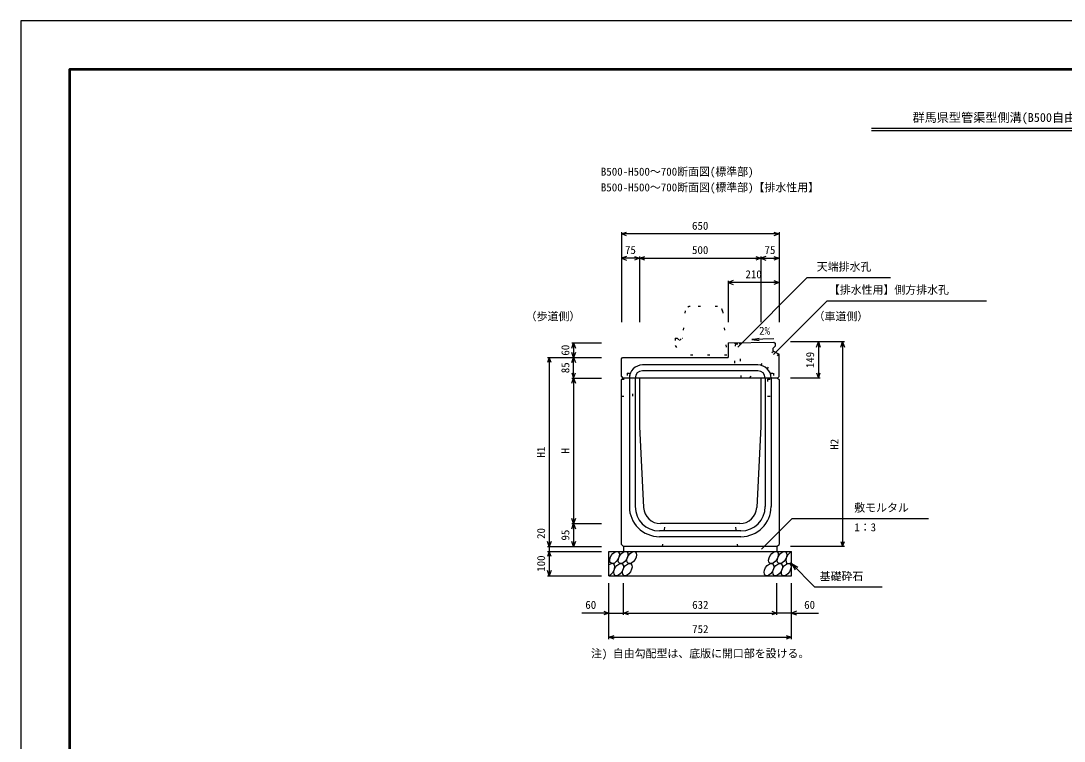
# Model space of a CAD drawing. Units: millimetres, scale not verified. Extents: x -12600 to 12600, y -5940 to 5940.
# Drawn here: x -12600 to -8300, y -2970 to 0 of the extents above; entities that cross this region are included whole.
import ezdxf
from ezdxf.enums import TextEntityAlignment as Align

# ---------------------------------------------------------------- set-up
doc = ezdxf.new("R2010")
doc.units = ezdxf.units.MM
doc.header["$LTSCALE"] = 40
doc.linetypes.add('DOTTED', pattern=[1.75, 0.25, -1.5])
for name, color, linetype, lineweight in [('0-0_DIM', 7, 'Continuous', 25), ('0-1_Defpoints', 5, 'Continuous', 25), ('0-2_HATCH', 6, 'Continuous', 25), ('0-5_OUTLINE', 3, 'Continuous', 25), ('0-6_OUTLINE2', 4, 'DOTTED', 25), ('0-7_TXT', 7, 'Continuous', 25), ('0-8_WAKU', 3, 'Continuous', 25)]:
    doc.layers.add(name, color=color, linetype=linetype, lineweight=lineweight)
doc.styles.add('ＭＳ ゴシック', font='')
doc.styles.get('ＭＳ ゴシック').set_extended_font_data('MS Gothic')

msp = doc.modelspace()

# ---------------------------------------------------------------- linework, layer by layer
at = {"layer": '0-0_DIM'}
for p, q in [((-10125, -871.3), (-10125, -1242.94)), ((-9475, -878.8), (-10125, -878.8)), ((-9475, -871.3), (-9475, -1242.94)), ((-10050, -978.8), (-10125, -978.8)), ((-10050, -971.3), (-10050, -1242.94)), ((-10050, -978.8), (-9550, -978.8)), ((-9550, -971.3), (-9550, -1242.94)), ((-9550, -978.8), (-9475, -978.8)), ((-9685, -1071.3), (-9685, -1242.94)), ((-9645.1, -1345.41), (-9358.47, -1058.78)), ((-9358.47, -1058.78), (-9015.36, -1058.78)), ((-9475, -1078.8), (-9685, -1078.8)), ((-9498.17, -1376.24), (-9276.03, -1154.1)), ((-9276.03, -1154.1), (-8620.13, -1154.1)), ((-10329.5, -1327.94), (-10207, -1327.94)), ((-10322, -1327.94), (-10322, -1387.94)), ((-9205.5, -1323.94), (-9428, -1323.94)), ((-9313, -1323.94), (-9313, -1472.94)), ((-9213, -1323.94), (-9213, -2167.94)), ((-10429.5, -1387.94), (-10207, -1387.94)), ((-10422, -1387.94), (-10422, -2167.94)), ((-10322, -1472.94), (-10322, -1387.94)), ((-10329.5, -1472.94), (-10207, -1472.94)), ((-10322, -1472.94), (-10322, -2072.94)), ((-9305.5, -1472.94), (-9428, -1472.94)), ((-9546.89, -2178.75), (-9420.66, -2052.52)), ((-9420.66, -2052.52), (-8859.19, -2052.52)), ((-10329.5, -2072.94), (-10207, -2072.94)), ((-10322, -2072.94), (-10322, -2167.94)), ((-10429.5, -2167.94), (-10207, -2167.94)), ((-10429.5, -2187.94), (-10207, -2187.94)), ((-10422, -2167.94), (-10422, -2187.94)), ((-10422, -2187.94), (-10422, -2287.94)), ((-9205.5, -2167.94), (-9428, -2167.94)), ((-9424, -2237.94), (-9328.24, -2333.7)), ((-9424, -2237.94), (-9398.02, -2252.94)), ((-9424, -2237.94), (-9409, -2263.92)), ((-10429.5, -2287.94), (-10207, -2287.94)), ((-10176, -2549.31), (-10176, -2317.94)), ((-10116, -2449.31), (-10116, -2317.94)), ((-9484, -2449.31), (-9484, -2317.94)), ((-9424, -2549.31), (-9424, -2317.94)), ((-9328.24, -2333.7), (-9050.69, -2333.7)), ((-10176, -2441.81), (-10287.79, -2441.81)), ((-10176, -2441.81), (-10116, -2441.81)), ((-10116, -2441.81), (-9484, -2441.81)), ((-9424, -2441.81), (-9484, -2441.81)), ((-9424, -2441.81), (-9312.21, -2441.81)), ((-10176, -2541.81), (-9424, -2541.81))]:
    msp.add_line(p, q, dxfattribs=at)
for points in [[(-10103.86, -886.5), (-10125, -878.8), (-10103.86, -871.11)], [(-9496.14, -871.11), (-9475, -878.8), (-9496.14, -886.5)], [(-10103.86, -971.11), (-10125, -978.8), (-10103.86, -986.5)], [(-10071.14, -971.11), (-10050, -978.8), (-10071.14, -986.5)], [(-10028.86, -986.5), (-10050, -978.8), (-10028.86, -971.11)], [(-9571.14, -971.11), (-9550, -978.8), (-9571.14, -986.5)], [(-9528.86, -971.11), (-9550, -978.8), (-9528.86, -986.5)], [(-9496.14, -971.11), (-9475, -978.8), (-9496.14, -986.5)], [(-9663.86, -1071.11), (-9685, -1078.8), (-9663.86, -1086.5)], [(-9496.14, -1071.11), (-9475, -1078.8), (-9496.14, -1086.5)], [(-10329.7, -1349.09), (-10322, -1327.94), (-10314.3, -1349.09)], [(-9320.7, -1345.09), (-9313, -1323.94), (-9305.3, -1345.09)], [(-9220.7, -1345.09), (-9213, -1323.94), (-9205.3, -1345.09)], [(-10314.3, -1366.8), (-10322, -1387.94), (-10329.7, -1366.8)], [(-10414.3, -1409.09), (-10422, -1387.94), (-10429.7, -1409.09)], [(-10329.7, -1409.09), (-10322, -1387.94), (-10314.3, -1409.09)], [(-10329.7, -1451.8), (-10322, -1472.94), (-10314.3, -1451.8)], [(-9320.7, -1451.8), (-9313, -1472.94), (-9305.3, -1451.8)], [(-10329.7, -1494.09), (-10322, -1472.94), (-10314.3, -1494.09)], [(-10314.3, -2051.8), (-10322, -2072.94), (-10329.7, -2051.8)], [(-10329.7, -2094.09), (-10322, -2072.94), (-10314.3, -2094.09)], [(-10414.3, -2146.8), (-10422, -2167.94), (-10429.7, -2146.8)], [(-10314.3, -2146.8), (-10322, -2167.94), (-10329.7, -2146.8)], [(-9220.7, -2146.8), (-9213, -2167.94), (-9205.3, -2146.8)], [(-10414.3, -2209.09), (-10422, -2187.94), (-10429.7, -2209.09)], [(-10414.3, -2266.8), (-10422, -2287.94), (-10429.7, -2266.8)], [(-10197.14, -2434.11), (-10176, -2441.81), (-10197.14, -2449.5)], [(-10094.86, -2449.5), (-10116, -2441.81), (-10094.86, -2434.11)], [(-9505.14, -2434.11), (-9484, -2441.81), (-9505.14, -2449.5)], [(-9402.86, -2434.11), (-9424, -2441.81), (-9402.86, -2449.5)], [(-10154.86, -2549.5), (-10176, -2541.81), (-10154.86, -2534.11)], [(-9445.14, -2534.11), (-9424, -2541.81), (-9445.14, -2549.5)]]:
    msp.add_lwpolyline(points, dxfattribs=at)
at = {"layer": '0-1_Defpoints'}
msp.add_lwpolyline([(-12600, -5940), (-4200, -5940), (-4200, 0), (-12600, 0)], close=True, dxfattribs=at)
at = {"layer": '0-2_HATCH'}
for centre in [(-10153.11, -2212.94), (-10117.63, -2212.94), (-10082.16, -2212.94), (-9497.95, -2212.94), (-9462.48, -2212.94), (-10136.23, -2262.94), (-10100.75, -2262.94), (-9516.55, -2262.94), (-9481.07, -2262.94), (-9445.59, -2262.94)]:
    msp.add_ellipse(centre, major_axis=(14.54, 23.54), ratio=0.5792, dxfattribs=at)
for centre, start_param, end_param in [((-9427, -2212.94), 0.6666252, 4.1103269), ((-10171.7, -2262.94), 3.7419964, 7.318141)]:
    msp.add_ellipse(centre, major_axis=(14.54, 23.54), ratio=0.5792, start_param=start_param, end_param=end_param, dxfattribs=at)
at = {"layer": '0-5_OUTLINE', "linetype": 'DOTTED'}
for p, q in [((-9861.81, -1195.99), (-9873, -1307.94)), ((-9728.1, -1177.94), (-9841.9, -1177.94)), ((-9708.2, -1195.95), (-9690, -1377.94)), ((-9903, -1307.94), (-9903, -1337.94)), ((-9903, -1307.94), (-9895, -1307.94)), ((-9903, -1337.94), (-9880, -1377.94)), ((-9690, -1377.94), (-9880, -1377.94))]:
    msp.add_line(p, q, dxfattribs=at)
at = {"layer": '0-5_OUTLINE'}
for p, q in [((-9685, -1327.94), (-9496, -1324.34)), ((-9685, -1327.94), (-9685, -1387.94)), ((-9496, -1324.34), (-9491, -1329.25)), ((-9491, -1329.25), (-9491, -1340.94)), ((-9500, -1350.94), (-9491, -1340.94)), ((-9500, -1350.94), (-9500, -1360.94)), ((-9500, -1360.94), (-9475, -1373.94)), ((-10125, -1392.94), (-10120, -1387.94)), ((-10125, -1466.94), (-10125, -1392.94)), ((-10120, -1387.94), (-9685, -1387.94)), ((-10125, -1466.94), (-10119, -1472.94)), ((-9481, -1472.94), (-10119, -1472.94)), ((-10050, -1472.94), (-10050, -1672.94)), ((-10050, -1672.94), (-10033.33, -2006.44)), ((-9636.59, -2072.94), (-9963.41, -2072.94)), ((-10176, -2187.94), (-9424, -2187.94)), ((-10176, -2287.94), (-10176, -2187.94)), ((-10125, -2158.94), (-10116, -2167.94)), ((-9484, -2167.94), (-10116, -2167.94)), ((-10116, -2167.94), (-10116, -2187.94)), ((-9484, -2167.94), (-9475, -2158.94)), ((-9484, -2167.94), (-9484, -2187.94)), ((-9424, -2287.94), (-9424, -2187.94)), ((-10176, -2287.94), (-9424, -2287.94))]:
    msp.add_line(p, q, dxfattribs=at)
at = {"layer": '0-5_OUTLINE', "linetype": 'DOTTED'}
msp.add_lwpolyline([(-9895, -1307.94), (-9885, -1317.94), (-9875, -1307.94), (-9873, -1307.94)], dxfattribs=at)
at = {"layer": '0-5_OUTLINE'}
for points in [[(-9481, -1472.94), (-9475, -1466.94), (-9475, -1373.94)], [(-10125, -2158.94), (-10125, -1478.94), (-10119, -1472.94)], [(-9550, -1472.94), (-9550, -1672.94), (-9566.67, -2006.44)], [(-9481, -1472.94), (-9475, -1478.94), (-9475, -2158.94)]]:
    msp.add_lwpolyline(points, dxfattribs=at)
at = {"layer": '0-5_OUTLINE', "linetype": 'DOTTED'}
for centre, start, end in [((-9841.9, -1197.94), 90, 174.40835), ((-9728.1, -1197.94), 4.08463, 90)]:
    msp.add_arc(centre, 20, start, end, dxfattribs=at)
at = {"layer": '0-5_OUTLINE'}
for centre, start, end in [((-9963.41, -2002.94), 182.86241, 270), ((-9636.59, -2002.94), 270, 357.13759)]:
    msp.add_arc(centre, 70, start, end, dxfattribs=at)
at = {"layer": '0-6_OUTLINE2'}
for p, q in [((-9655, -1331.7), (-9661.5, -1472.94)), ((-9655, -1331.7), (-9657.47, -1327.42)), ((-9655, -1331.7), (-9637, -1331.7)), ((-9637, -1331.7), (-9634.27, -1326.98)), ((-9630.5, -1472.94), (-9637, -1331.7)), ((-9597.09, -1472.94), (-9498.55, -1361.7)), ((-9476.61, -1373.11), (-9554.07, -1472.94)), ((-10101.5, -1452.44), (-10089.5, -1452.44)), ((-10101.5, -1452.44), (-10101.5, -1477.44)), ((-10089.5, -1452.44), (-10089.5, -1477.44)), ((-9510.5, -1452.44), (-9498.5, -1452.44)), ((-9510.5, -1452.44), (-9510.5, -1477.44)), ((-9498.5, -1452.44), (-9498.5, -1477.44)), ((-10123.5, -1477.44), (-10078, -1477.44)), ((-9522, -1477.44), (-9522, -1547.94)), ((-9522, -1477.44), (-9476.5, -1477.44)), ((-9522, -1547.94), (-9475, -1547.94)), ((-9954.76, -2167.94), (-9944.76, -2072.94)), ((-9644.76, -2167.94), (-9654.76, -2072.94))]:
    msp.add_line(p, q, dxfattribs=at)
at = {"layer": '0-6_OUTLINE2', "linetype": 'Continuous'}
for p, q in [((-9562, -1418.94), (-10038, -1418.94)), ((-9562, -1442.94), (-10038, -1442.94)), ((-10092, -1472.94), (-10092, -2002.94)), ((-10068, -1472.94), (-10068, -2002.94)), ((-9532, -1472.94), (-9532, -2002.94)), ((-9508, -1472.94), (-9508, -2002.94)), ((-9632, -2102.94), (-9968, -2102.94)), ((-9632, -2126.94), (-9968, -2126.94))]:
    msp.add_line(p, q, dxfattribs=at)
at = {"layer": '0-6_OUTLINE2'}
msp.add_lwpolyline([(-10125, -1547.94), (-10078, -1547.94), (-10078, -1477.44)], dxfattribs=at)
at = {"layer": '0-6_OUTLINE2', "linetype": 'Continuous'}
for centre, radius, start, end in [((-10038, -1472.94), 54, 90, 180), ((-9562, -1472.94), 54, 0, 90), ((-10038, -1472.94), 30, 90, 180), ((-9562, -1472.94), 30, 0, 90), ((-9968, -2002.94), 124, 180, 270), ((-9968, -2002.94), 100, 180, 270), ((-9632, -2002.94), 100, 270, 0), ((-9632, -2002.94), 124, 270, 0)]:
    msp.add_arc(centre, radius, start, end, dxfattribs=at)
at = {"layer": '0-7_TXT'}
for p, q in [((-9094.18, -442.8), (-7705.82, -442.8)), ((-9094.18, -452.4), (-7705.82, -452.4)), ((-9586.83, -1313.5), (-9557.19, -1318.15))]:
    msp.add_line(p, q, dxfattribs=at)
msp.add_lwpolyline([(-9496.41, -1311.78), (-9586.83, -1313.5), (-9557.39, -1307.73)], dxfattribs=at)
at = {"layer": '0-8_WAKU', "lineweight": 50}
msp.add_lwpolyline([(-12400, -5740), (-4400, -5740), (-4400, -200), (-12400, -200)], close=True, dxfattribs=at)

# ---------------------------------------------------------------- texts
at = {"layer": '0-0_DIM', "style": 'ＭＳ ゴシック'}
for s, p in [('650', (-9833.75, -871.3)), ('75', (-10110, -971.3)), ('500', (-9833.75, -971.3)), ('75', (-9535, -971.3)), ('210', (-9613.75, -1071.3)), ('天端排水孔', (-9319.36, -1040.04)), ('【排水性用】側方排水孔', (-9269.84, -1135.36)), ('（歩道側）', (-10519.39, -1244.65)), ('（車道側）', (-9332.57, -1244.65)), ('敷モルタル', (-9165.06, -2033.78)), ('1：3', (-9165.06, -2114.47)), ('基礎砕石', (-9307.68, -2316.53)), ('60', (-10273.5, -2434.31)), ('632', (-9833.22, -2434.31)), ('60', (-9371.5, -2434.31)), ('752', (-9833.22, -2534.31))]:
    msp.add_text(s, height=32.99, dxfattribs=at).set_placement(p, align=Align.BOTTOM_LEFT)
for s, p in [('60', (-10329.5, -1380.44)), ('149', (-9320.5, -1432.19)), ('85', (-10329.5, -1452.94)), ('H1', (-10429.5, -1800.44)), ('H2', (-9220.5, -1768.44)), ('H', (-10329.5, -1784.19)), ('20', (-10429.5, -2136.13)), ('95', (-10329.5, -2142.94)), ('100', (-10429.5, -2271.69))]:
    msp.add_text(s, height=32.99, rotation=90, dxfattribs=at).set_placement(p, align=Align.BOTTOM_LEFT)
at = {"layer": '0-7_TXT', "style": 'ＭＳ ゴシック'}
for s, height, p in [('群馬県型管渠型側溝(B500自由勾配型・標準部)', 36.66, (-8925, -427.8)), ('B500-H500～700断面図(標準部)', 32.99, (-10209.34, -648.2)), ('B500-H500～700断面図(標準部)【排水性用】', 32.99, (-10209.34, -713.07)), ('2%', 32.99, (-9557.26, -1304.17)), ('注) 自由勾配型は、底版に開口部を設ける。', 32.99, (-10250, -2635))]:
    msp.add_text(s, height=height, dxfattribs=at).set_placement(p, align=Align.BOTTOM_LEFT)

doc.saveas('drawing.dxf')
